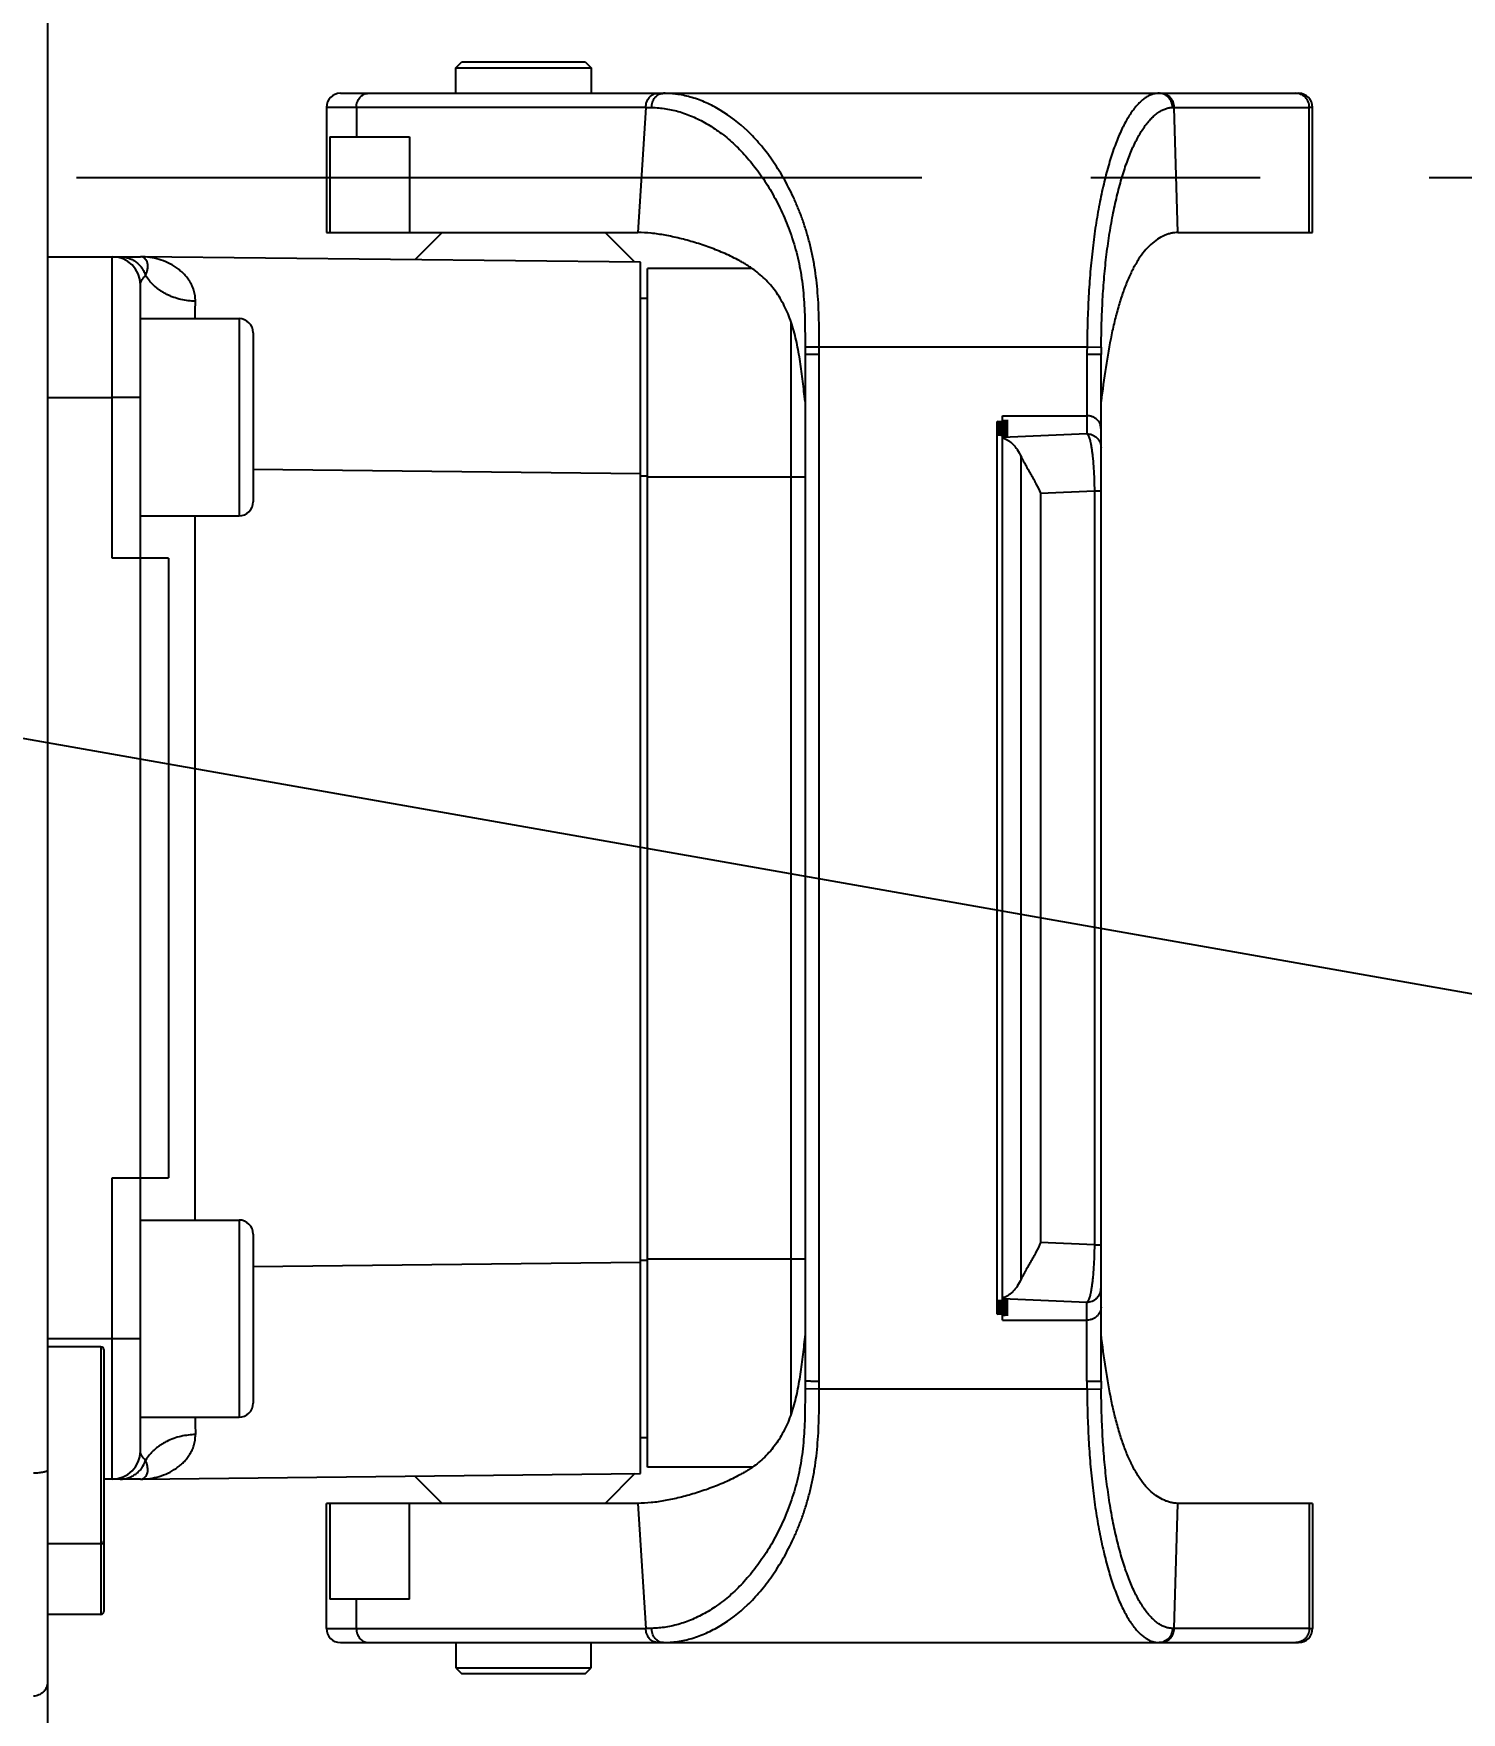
# Model space of a CAD drawing. Header units: millimetres. Extents: x 4086 to 8300, y 123 to 1549.
# Drawn here: x 7756.03 to 7768.7, y 627.6 to 642.5 of the extents above; entities that cross this region are included whole.
import ezdxf

# ---------------------------------------------------------------- set-up
doc = ezdxf.new("R2010")
doc.units = ezdxf.units.MM
doc.linetypes.add('CENTER', pattern=[0.6, 0.375, -0.075, 0.075, -0.075])
for name, color, linetype in [('中心线', 7, 'Continuous'), ('外形图', 7, 'Continuous'), ('尺寸标注', 7, 'Continuous'), ('运动范围', 7, 'Continuous')]:
    doc.layers.add(name, color=color, linetype=linetype)
doc.styles.add('思源黑', font='SourceHanSansCN-Normal.ttf')
doc.dimstyles.new('尺寸标注_1_4比例', dxfattribs={"dimtxt": 7, "dimasz": 6, "dimexe": 2, "dimexo": 1.5, "dimgap": 1, "dimtad": 1, "dimdec": 1, "dimlfac": 4, "dimdsep": 46, "dimtxsty": '思源黑', "dimcen": 0.09, "dimadec": 0, "dimazin": 0, "dimtp": 0.01, "dimtm": 0.01, "dimtfac": 1, "dimtdec": 1, "dimtofl": 0, "dimtmove": 0, "dimatfit": 3, "dimfxl": 1, "dimtolj": 1, "dimarcsym": 0})

# ---------------------------------------------------------------- blocks, each defined once
blk = doc.blocks.new('*D992')
at = {"layer": 'Defpoints', "color": 0}
for p in [(7645.229, 641.211), (7660.171, 641.211), (7727.758, 641.211), (7952.406, 601.599), (7690.663, 584.809)]:
    blk.add_point(p, dxfattribs=at)
at = {"layer": '尺寸标注', "color": 0, "lineweight": -2}
blk.add_line((7661.671, 641.211), (7662.252, 641.211), dxfattribs=at)
blk.add_arc((7727.758, 641.211), 67.507, 185.09413, 344.90587, dxfattribs=at)
at = {"layer": '尺寸标注', "color": 0}
for points in [[(7661.517, 635.261), (7659.519, 635.172), (7660.252, 641.211)], [(7793.912, 623.414), (7791.96, 623.849), (7794.24, 629.488)]]:
    blk.add_solid(points, dxfattribs=at)
at = {"layer": '尺寸标注', "color": 0, "insert": (7727.758, 578.414), "char_height": 7, "attachment_point": 5, "style": '思源黑'}
blk.add_mtext('\\A1;+\\A1;170%%d', dxfattribs=at)
blk = doc.blocks.new('*D993')
at = {"layer": 'Defpoints', "color": 0}
for p in [(7690.62, 697.68), (7952.412, 680.804), (7645.229, 641.211), (7664.809, 641.211), (7727.758, 641.211)]:
    blk.add_point(p, dxfattribs=at)
at = {"layer": '尺寸标注', "color": 0, "lineweight": -2}
blk.add_arc((7727.758, 641.211), 67.588, 15.08339, 174.91199, dxfattribs=at)
at = {"layer": '尺寸标注', "color": 0}
for points in [[(7792.042, 658.581), (7793.994, 659.016), (7794.32, 652.942)], [(7659.438, 647.249), (7661.436, 647.16), (7660.171, 641.211)]]:
    blk.add_solid(points, dxfattribs=at)
at = {"layer": '尺寸标注', "color": 0, "insert": (7727.758, 713.509), "char_height": 7, "attachment_point": 5, "style": '思源黑'}
blk.add_mtext('\\A1;-\\A1;170%%d', dxfattribs=at)

msp = doc.modelspace()

# ---------------------------------------------------------------- linework, layer by layer
at = {"layer": '中心线', "linetype": 'CENTER', "ltscale": 20}
msp.add_line((7979.909, 641.2169), (7475.7605, 641.2169), dxfattribs=at)
at = {"layer": '外形图'}
for p, q in [((7756.1503, 655.5672), (7756.1503, 626.8668)), ((7759.7753, 642.1919), (7759.8253, 642.2419)), ((7759.7753, 642.1919), (7760.9753, 642.1919)), ((7759.7753, 641.9669), (7759.7753, 642.1919)), ((7760.9253, 642.2419), (7759.8253, 642.2419)), ((7760.9253, 642.2419), (7760.9753, 642.1919)), ((7760.9753, 642.1919), (7760.9753, 641.9669)), ((7758.7504, 641.9669), (7767.2503, 641.9669)), ((7758.8912, 641.8419), (7758.6253, 641.8419)), ((7758.6253, 641.8419), (7758.6253, 640.7311)), ((7761.4594, 641.8418), (7758.8912, 641.8419)), ((7758.8912, 641.8419), (7758.8912, 641.5811)), ((7761.4594, 641.8418), (7761.3892, 640.7311)), ((7761.4594, 641.8417), (7761.5116, 641.8408)), ((7766.1325, 641.8414), (7766.1471, 641.8418)), ((7766.1471, 641.8418), (7767.3463, 641.8418)), ((7766.1793, 640.7311), (7766.1471, 641.8418)), ((7767.3753, 641.8419), (7767.3463, 641.8419)), ((7767.3463, 640.7311), (7767.3463, 641.8418)), ((7767.3753, 640.7311), (7767.3753, 641.8419)), ((7758.6554, 641.5811), (7759.3615, 641.5811)), ((7758.6554, 641.5811), (7758.6554, 640.7311)), ((7759.3615, 641.5811), (7759.3615, 640.7311)), ((7758.6253, 640.7311), (7761.3892, 640.7311)), ((7759.6528, 640.7311), (7759.4112, 640.4894)), ((7761.3614, 640.4674), (7761.0978, 640.7311)), ((7766.1793, 640.7311), (7767.3753, 640.7311)), ((7756.1503, 640.5169), (7756.9752, 640.5169)), ((7756.7253, 639.2667), (7756.7253, 640.5169)), ((7761.4128, 640.4669), (7756.9752, 640.5169)), ((7761.4128, 629.7169), (7761.4128, 640.4669)), ((7762.4045, 640.4106), (7761.4753, 640.4106)), ((7761.4753, 629.7731), (7761.4753, 640.4106)), ((7756.9753, 629.9169), (7756.9753, 640.2669)), ((7761.4128, 640.1481), (7761.4753, 640.1481)), ((7756.9753, 639.9669), (7757.8503, 639.9669)), ((7757.8503, 639.9669), (7757.8503, 638.2169)), ((7757.9753, 639.8419), (7757.9753, 638.3419)), ((7762.7484, 630.2465), (7762.7484, 639.9372)), ((7762.8727, 639.716), (7762.9978, 639.7169)), ((7762.998, 639.7169), (7765.3741, 639.7169)), ((7765.3741, 639.7169), (7765.4992, 639.715)), ((7762.8733, 639.6478), (7762.8733, 630.536)), ((7762.998, 630.5346), (7762.9982, 639.6491)), ((7765.3733, 639.5717), (7765.371, 639.1054)), ((7765.4983, 630.5361), (7765.4983, 639.6476)), ((7756.9753, 639.2669), (7756.7253, 639.2667)), ((7756.7253, 637.8419), (7756.7253, 639.2663)), ((7764.6233, 639.1054), (7765.3733, 639.1054)), ((7764.6233, 639.0557), (7764.6233, 639.1054)), ((7764.6733, 639.0589), (7764.6233, 639.0627)), ((7765.3733, 639.1054), (7765.3733, 638.945)), ((7764.5774, 639.0528), (7764.6733, 639.0589)), ((7764.6733, 639.0455), (7764.5774, 639.0528)), ((7764.5774, 631.1309), (7764.5774, 639.0528)), ((7764.5774, 639.0393), (7764.6733, 639.0455)), ((7764.6733, 639.032), (7764.5774, 639.0393)), ((7764.5774, 639.0259), (7764.6733, 639.032)), ((7764.6733, 639.0186), (7764.5774, 639.0259)), ((7764.5774, 639.0124), (7764.6733, 639.0186)), ((7764.6733, 639.0051), (7764.5774, 639.0124)), ((7764.5774, 638.9989), (7764.6733, 639.0051)), ((7764.6733, 638.9916), (7764.5774, 638.9989)), ((7764.5774, 638.9855), (7764.6733, 638.9916)), ((7764.6733, 638.9782), (7764.5774, 638.9855)), ((7764.5774, 638.972), (7764.6733, 638.9782)), ((7764.6733, 638.9647), (7764.5774, 638.972)), ((7764.5774, 638.9586), (7764.6733, 638.9647)), ((7764.6733, 638.9513), (7764.5774, 638.9586)), ((7764.5774, 638.9451), (7764.6733, 638.9513)), ((7764.6733, 638.9378), (7764.5774, 638.9451)), ((7764.5774, 638.9316), (7764.6733, 638.9378)), ((7764.6733, 638.9243), (7764.5774, 638.9316)), ((7765.3733, 638.945), (7764.6233, 638.9122)), ((7764.6233, 638.9211), (7764.6733, 638.9243)), ((7764.6233, 631.2626), (7764.6233, 638.9211)), ((7757.9753, 638.631), (7761.4128, 638.5923)), ((7764.7893, 631.4407), (7764.7893, 638.743)), ((7761.4128, 638.5731), (7761.4753, 638.5731)), ((7762.8733, 638.5606), (7761.4753, 638.5606)), ((7764.9615, 638.4167), (7765.4395, 638.4375)), ((7764.9615, 638.4167), (7764.9615, 631.7671)), ((7765.4395, 638.4375), (7765.4983, 638.4375)), ((7765.4395, 638.4375), (7765.4395, 631.7462)), ((7756.9753, 638.2169), (7757.8503, 638.2169)), ((7757.4622, 631.9669), (7757.4622, 638.2169)), ((7757.2253, 637.8419), (7756.7253, 637.8419)), ((7757.2253, 637.8419), (7757.2253, 632.3419)), ((7756.7253, 632.3419), (7757.2253, 632.3419)), ((7756.7253, 629.6669), (7756.7253, 632.3419)), ((7756.9753, 631.9669), (7757.8503, 631.9669)), ((7757.8503, 631.9669), (7757.8503, 630.2169)), ((7757.9753, 631.8419), (7757.9753, 630.3419)), ((7765.4395, 631.7462), (7764.9615, 631.7671)), ((7761.4128, 631.6106), (7761.4753, 631.6106)), ((7761.4753, 631.6231), (7762.8733, 631.6231)), ((7765.4395, 631.7462), (7765.4983, 631.7462)), ((7761.4128, 631.5914), (7757.9753, 631.5527)), ((7764.5774, 631.2521), (7764.6733, 631.2594)), ((7764.6733, 631.2459), (7764.5774, 631.2521)), ((7764.5774, 631.2386), (7764.6733, 631.2459)), ((7764.6733, 631.2324), (7764.5774, 631.2386)), ((7764.5774, 631.2251), (7764.6733, 631.2324)), ((7764.6733, 631.219), (7764.5774, 631.2251)), ((7764.5774, 631.2117), (7764.6733, 631.219)), ((7764.6733, 631.2055), (7764.5774, 631.2117)), ((7764.5774, 631.1982), (7764.6733, 631.2055)), ((7764.6733, 631.1921), (7764.5774, 631.1982)), ((7764.5774, 631.1848), (7764.6733, 631.1921)), ((7764.6733, 631.1786), (7764.5774, 631.1848)), ((7764.5774, 631.1713), (7764.6733, 631.1786)), ((7764.6733, 631.1651), (7764.5774, 631.1713)), ((7764.5774, 631.1578), (7764.6733, 631.1651)), ((7764.6233, 631.2715), (7765.3733, 631.2387)), ((7764.6733, 631.2594), (7764.6233, 631.2626)), ((7765.3733, 631.0783), (7765.3733, 631.2387)), ((7765.4983, 631.1949), (7765.4983, 631.1946)), ((7764.6733, 631.1517), (7764.5774, 631.1578)), ((7764.5774, 631.1444), (7764.6733, 631.1517)), ((7764.6733, 631.1382), (7764.5774, 631.1444)), ((7764.5774, 631.1309), (7764.6733, 631.1382)), ((7764.6733, 631.1248), (7764.5774, 631.1309)), ((7764.6233, 631.0783), (7764.6233, 631.128)), ((7764.6233, 631.121), (7764.6733, 631.1248)), ((7764.6233, 631.0783), (7765.3733, 631.0783)), ((7765.3733, 630.5362), (7765.3733, 631.0783)), ((7756.1503, 630.917), (7756.9753, 630.9169)), ((7756.6253, 630.8419), (7756.1503, 630.8419)), ((7756.6253, 630.8419), (7756.6253, 628.4669)), ((7756.6503, 630.8169), (7756.6503, 628.4919)), ((7762.9978, 630.4669), (7762.8727, 630.4677)), ((7762.998, 630.4669), (7762.998, 630.5346)), ((7765.3737, 630.4669), (7762.998, 630.4669)), ((7765.3741, 630.4669), (7765.4992, 630.4687)), ((7756.9753, 630.2169), (7757.8503, 630.2169)), ((7761.4128, 630.0356), (7761.4753, 630.0356)), ((7756.9752, 629.6669), (7761.4128, 629.7169)), ((7759.6528, 629.4526), (7759.4112, 629.6943)), ((7761.3614, 629.7163), (7761.0978, 629.4526)), ((7762.4045, 629.7731), (7761.4753, 629.7731)), ((7756.9752, 629.6669), (7756.6503, 629.6669)), ((7761.3892, 629.4526), (7758.6253, 629.4526)), ((7758.6253, 628.3419), (7758.6253, 629.4526)), ((7758.6554, 629.4526), (7758.6554, 628.6026)), ((7759.3615, 628.6026), (7759.3615, 629.4526)), ((7761.3892, 629.4526), (7761.4594, 628.342)), ((7766.1471, 628.3419), (7766.1793, 629.4526)), ((7767.3753, 629.4526), (7766.1793, 629.4526)), ((7767.3463, 629.4526), (7767.3463, 628.3419)), ((7767.3753, 629.4526), (7767.3753, 628.3419)), ((7756.6253, 629.0919), (7756.1503, 629.0919)), ((7759.3615, 628.6026), (7758.6554, 628.6026)), ((7758.8912, 628.3419), (7758.8912, 628.6026)), ((7756.6253, 628.4669), (7756.1503, 628.4669)), ((7758.6253, 628.3419), (7758.8912, 628.3419)), ((7761.5116, 628.3429), (7761.4594, 628.342)), ((7766.1471, 628.3419), (7766.1325, 628.3423)), ((7767.3463, 628.3419), (7766.1471, 628.3419)), ((7767.3463, 628.3419), (7767.3753, 628.3419)), ((7758.7503, 628.2169), (7767.2503, 628.2169)), ((7759.7753, 628.2169), (7759.7753, 627.9919)), ((7760.9753, 627.9919), (7760.9753, 628.2169)), ((7759.7753, 627.9919), (7760.9753, 627.9919)), ((7759.7753, 627.9919), (7759.8253, 627.9419)), ((7759.8253, 627.9419), (7760.9253, 627.9419)), ((7760.9253, 627.9419), (7760.9753, 627.9919))]:
    msp.add_line(p, q, dxfattribs=at)
for centre, radius, start, end in [((7758.7503, 641.8419), 0.125, 90, 180), ((7767.2503, 641.8419), 0.125, 0, 90), ((7756.7253, 640.2669), 0.25, 0, 90), ((7757.8503, 639.8419), 0.125, 0, 90), ((7780.1478, 639.8218), 17.2754, 180.35091, 180.57733), ((7793.5445, 639.3167), 28.0482, 179.18623, 179.32401), ((7757.8503, 638.3419), 0.125, 270, 0), ((7757.8503, 631.8419), 0.125, 0, 90), ((7756.6253, 630.8169), 0.025, 0, 90), ((7780.0935, 630.3623), 17.2211, 179.4221, 179.64923), ((7793.5572, 630.8672), 28.0609, 180.67602, 180.81374), ((7757.8503, 630.3419), 0.125, 270, 0), ((7830.9688, 630.5039), 73.5073, 180.223993, 180.343925), ((7756.7253, 629.9169), 0.25, 270, 0), ((7756.6253, 629.1169), 0.025, 270, 0), ((7756.6253, 628.4919), 0.025, 270, 0), ((7758.7503, 628.3419), 0.125, 180, 270), ((7767.2503, 628.3419), 0.125, 270, 0)]:
    msp.add_arc(centre, radius, start, end, dxfattribs=at)
for points, knots in [([(7758.8912, 641.8419), (7758.8912, 641.85), (7758.8926, 641.8663), (7758.8986, 641.8898), (7758.9084, 641.9115), (7758.9216, 641.9305), (7758.9377, 641.9462), (7758.9562, 641.958), (7758.9763, 641.9652), (7758.9903, 641.9669), (7758.9972, 641.9669)], [0, 0, 0, 0, 0.1348672, 0.2683094, 0.3990774, 0.5262669, 0.6494659, 0.7688596, 0.885257, 1, 1, 1, 1]), ([(7761.4594, 641.8419), (7761.4594, 641.85), (7761.4608, 641.8663), (7761.4668, 641.8898), (7761.4766, 641.9115), (7761.4898, 641.9305), (7761.5059, 641.9462), (7761.5244, 641.958), (7761.5445, 641.9652), (7761.5585, 641.9669), (7761.5655, 641.9669)], [0, 0, 0, 0, 0.1348674, 0.2683097, 0.3990782, 0.5262679, 0.649466, 0.7688584, 0.8852551, 1, 1, 1, 1]), ([(7761.5116, 641.8408), (7761.5116, 641.8485), (7761.5127, 641.8642), (7761.5181, 641.8875), (7761.5278, 641.91), (7761.5412, 641.9302), (7761.558, 641.9466), (7761.5769, 641.9585), (7761.5967, 641.9654), (7761.6101, 641.9669), (7761.6165, 641.9669)], [0, 0, 0, 0, 0.1263199, 0.2587102, 0.3940138, 0.5279955, 0.6572127, 0.7795914, 0.8937001, 1, 1, 1, 1]), ([(7762.9978, 639.7169), (7762.998, 639.757), (7762.9979, 639.8373), (7762.9964, 639.9574), (7762.9922, 640.0768), (7762.9849, 640.1949), (7762.9735, 640.3115), (7762.9577, 640.4259), (7762.9371, 640.5376), (7762.9116, 640.6461), (7762.8817, 640.7512), (7762.8479, 640.8526), (7762.8105, 640.9501), (7762.7572, 641.073), (7762.6837, 641.2164), (7762.6, 641.3489), (7762.5291, 641.4457), (7762.4578, 641.5338), (7762.3312, 641.6689), (7762.1694, 641.7949), (7761.9982, 641.8846), (7761.8715, 641.9318), (7761.7441, 641.9604), (7761.6587, 641.9669), (7761.6165, 641.9669)], [0, 0, 0, 0, 0.0413724, 0.0826255, 0.1236417, 0.1643049, 0.2045057, 0.2441442, 0.2831349, 0.3214082, 0.3589071, 0.3955848, 0.4314051, 0.4663407, 0.5334871, 0.5970152, 0.6274423, 0.6569969, 0.7136161, 0.8178192, 0.8660658, 0.9121609, 0.9566149, 1, 1, 1, 1]), ([(7766.0128, 641.9669), (7766.0025, 641.9669), (7765.9816, 641.965), (7765.9505, 641.957), (7765.9195, 641.9438), (7765.8888, 641.9253), (7765.8584, 641.9017), (7765.8283, 641.8731), (7765.7987, 641.8394), (7765.7695, 641.8008), (7765.741, 641.7573), (7765.7131, 641.7089), (7765.6859, 641.6558), (7765.6595, 641.598), (7765.634, 641.5356), (7765.6004, 641.4442), (7765.5613, 641.3192), (7765.5196, 641.157), (7765.4823, 640.9803), (7765.4498, 640.7906), (7765.4227, 640.5898), (7765.4019, 640.3798), (7765.3895, 640.1999), (7765.3825, 640.0531), (7765.3785, 639.9415), (7765.3757, 639.8293), (7765.3745, 639.7544), (7765.3741, 639.7169)], [0, 0, 0, 0, 0.0126006, 0.0255663, 0.039189, 0.0537158, 0.0693462, 0.0862342, 0.1044946, 0.1242102, 0.1454383, 0.1682162, 0.1925647, 0.2184904, 0.2459883, 0.2750451, 0.337725, 0.4062346, 0.4801354, 0.5588773, 0.641814, 0.7282189, 0.8172958, 0.8625712, 0.9081894, 0.9540371, 1, 1, 1, 1]), ([(7766.1325, 641.8414), (7766.1326, 641.857), (7766.1283, 641.8813), (7766.1138, 641.9105), (7766.0983, 641.9307), (7766.0791, 641.9469), (7766.0576, 641.9587), (7766.0352, 641.9654), (7766.0201, 641.9669), (7766.0128, 641.9669)], [0, 0, 0, 0, 0.2439295, 0.3743818, 0.506421, 0.6372811, 0.7645379, 0.8857697, 1, 1, 1, 1]), ([(7766.1471, 641.8418), (7766.1471, 641.85), (7766.1456, 641.8663), (7766.1387, 641.8899), (7766.1276, 641.9116), (7766.1127, 641.9307), (7766.0944, 641.9464), (7766.0736, 641.9581), (7766.0509, 641.9652), (7766.0352, 641.9669), (7766.0274, 641.9669)], [0, 0, 0, 0, 0.1276282, 0.2548618, 0.3813638, 0.506903, 0.6313903, 0.7548993, 0.8776549, 1, 1, 1, 1]), ([(7767.3463, 641.8418), (7767.3463, 641.85), (7767.3447, 641.8663), (7767.3379, 641.8899), (7767.3267, 641.9117), (7767.3117, 641.9307), (7767.2934, 641.9464), (7767.2725, 641.9581), (7767.2497, 641.9652), (7767.234, 641.9669), (7767.2261, 641.9669)], [0, 0, 0, 0, 0.1274098, 0.2544578, 0.3808342, 0.5063274, 0.6308573, 0.7544906, 0.877433, 1, 1, 1, 1]), ([(7761.5116, 641.8408), (7761.5536, 641.8401), (7761.6386, 641.8326), (7761.765, 641.8033), (7761.8907, 641.7562), (7762.0146, 641.6915), (7762.1358, 641.6095), (7762.2528, 641.51), (7762.3442, 641.4137), (7762.4141, 641.3288), (7762.4656, 641.2603), (7762.5154, 641.1881), (7762.5796, 641.0858), (7762.6535, 640.9481), (7762.7296, 640.7702), (7762.7811, 640.6124), (7762.8142, 640.4803), (7762.8345, 640.3777), (7762.8499, 640.2725), (7762.8607, 640.165), (7762.8673, 640.0553), (7762.8707, 639.9437), (7762.8721, 639.8304), (7762.8725, 639.7543), (7762.8727, 639.716)], [0, 0, 0, 0, 0.0452546, 0.0915305, 0.139417, 0.189394, 0.2418071, 0.2967782, 0.3544982, 0.3845071, 0.4152785, 0.4467798, 0.4789606, 0.5454003, 0.6149182, 0.6870762, 0.7240137, 0.7615337, 0.799683, 0.8384831, 0.8779369, 0.9180405, 0.9587554, 1, 1, 1, 1]), ([(7765.4992, 639.715), (7765.5002, 639.7855), (7765.503, 639.9257), (7765.5115, 640.134), (7765.526, 640.3378), (7765.5465, 640.5351), (7765.5731, 640.7241), (7765.6052, 640.9028), (7765.6422, 641.0697), (7765.6836, 641.223), (7765.7224, 641.3411), (7765.7557, 641.4276), (7765.7809, 641.4867), (7765.8071, 641.5415), (7765.8341, 641.592), (7765.8618, 641.6381), (7765.8902, 641.6797), (7765.9192, 641.7167), (7765.9487, 641.749), (7765.9786, 641.7767), (7766.0089, 641.7996), (7766.0395, 641.8176), (7766.0704, 641.8308), (7766.1014, 641.8391), (7766.1222, 641.8412), (7766.1325, 641.8414)], [0, 0, 0, 0, 0.0908331, 0.1806201, 0.2686233, 0.354077, 0.4362329, 0.5144234, 0.5880065, 0.6563776, 0.7190144, 0.7481088, 0.7757044, 0.8017972, 0.8263846, 0.8494707, 0.87107, 0.891216, 0.9099685, 0.9274094, 0.9436465, 0.9588212, 0.9731144, 0.9867513, 1, 1, 1, 1]), ([(7762.8733, 639.2311), (7762.8697, 639.2609), (7762.8627, 639.3206), (7762.8522, 639.4098), (7762.8411, 639.4982), (7762.8289, 639.5856), (7762.815, 639.6716), (7762.7987, 639.7556), (7762.7794, 639.8372), (7762.7565, 639.916), (7762.7295, 639.9916), (7762.698, 640.0634), (7762.6621, 640.1311), (7762.6218, 640.1946), (7762.5772, 640.2537), (7762.5282, 640.3081), (7762.4749, 640.3578), (7762.4271, 640.3952), (7762.3872, 640.4229), (7762.3565, 640.4427), (7762.3251, 640.4615), (7762.2827, 640.4855), (7762.2286, 640.5135), (7762.1624, 640.5443), (7762.0955, 640.5724), (7762.0061, 640.6066), (7761.8946, 640.6437), (7761.7621, 640.6802), (7761.6335, 640.7082), (7761.5097, 640.7264), (7761.4286, 640.7311), (7761.3892, 640.7311)], [0, 0, 0, 0, 0.03774, 0.0753465, 0.1126883, 0.1496369, 0.1860712, 0.2218821, 0.2569797, 0.2913016, 0.3248225, 0.3575633, 0.389579, 0.4209565, 0.4518246, 0.4823526, 0.5127345, 0.5431484, 0.558405, 0.5736926, 0.5889945, 0.6042973, 0.6348826, 0.6654015, 0.6957922, 0.7259833, 0.785457, 0.8431457, 0.8983315, 0.9505832, 1, 1, 1, 1]), ([(7766.1793, 640.7311), (7766.1697, 640.7311), (7766.1501, 640.7299), (7766.1204, 640.7247), (7766.0902, 640.7162), (7766.0487, 640.7003), (7765.9966, 640.6717), (7765.9371, 640.6249), (7765.8808, 640.5649), (7765.8282, 640.492), (7765.7795, 640.4068), (7765.7344, 640.3099), (7765.6928, 640.202), (7765.6549, 640.084), (7765.6206, 639.9568), (7765.5791, 639.7732), (7765.5375, 639.5304), (7765.5113, 639.3322), (7765.4983, 639.2311)], [0, 0, 0, 0, 0.0164525, 0.0335428, 0.0513861, 0.0700193, 0.1096071, 0.1524606, 0.1990478, 0.2500022, 0.3058173, 0.3667237, 0.4327013, 0.5035228, 0.5787943, 0.6579923, 0.8255154, 1, 1, 1, 1]), ([(7756.795, 640.5169), (7756.8073, 640.5169), (7756.8321, 640.5149), (7756.8682, 640.506), (7756.9026, 640.4915), (7756.9345, 640.4717), (7756.9631, 640.4471), (7756.9877, 640.4182), (7757.0077, 640.3857), (7757.0177, 640.3622), (7757.0218, 640.3502)], [0, 0, 0, 0, 0.123211, 0.2466511, 0.3705274, 0.4950037, 0.6201853, 0.7461107, 0.872748, 1, 1, 1, 1]), ([(7757.4629, 640.121), (7757.4631, 640.1375), (7757.461, 640.1698), (7757.4509, 640.2163), (7757.4346, 640.2592), (7757.4132, 640.2986), (7757.3877, 640.3344), (7757.3586, 640.3667), (7757.3267, 640.3955), (7757.2813, 640.4295), (7757.2199, 640.4644), (7757.1412, 640.4941), (7757.0591, 640.5122), (7757.0032, 640.5165), (7756.9752, 640.5169)], [0, 0, 0, 0, 0.071057, 0.13898, 0.204642, 0.2687197, 0.3316971, 0.3939627, 0.455738, 0.5170862, 0.6384648, 0.7589195, 0.8791733, 1, 1, 1, 1]), ([(7757.0218, 640.3502), (7757.0237, 640.3545), (7757.0271, 640.3628), (7757.0312, 640.375), (7757.0344, 640.3863), (7757.0375, 640.3996), (7757.0399, 640.4147), (7757.0411, 640.4355), (7757.0387, 640.4578), (7757.0309, 640.4798), (7757.0196, 640.4962), (7757.0082, 640.5061), (7756.9984, 640.5115), (7756.991, 640.5145), (7756.9832, 640.5164), (7756.978, 640.5168), (7756.9753, 640.5169)], [0, 0, 0, 0, 0.0698357, 0.1328158, 0.1901374, 0.2425217, 0.335231, 0.4155288, 0.5508279, 0.6625354, 0.7575027, 0.8424054, 0.88273, 0.9220395, 0.9608266, 1, 1, 1, 1]), ([(7756.9753, 640.2669), (7756.9753, 640.2703), (7756.9759, 640.2771), (7756.9784, 640.2874), (7756.9823, 640.2977), (7756.9897, 640.3121), (7757.0025, 640.3301), (7757.0149, 640.3434), (7757.0218, 640.3502)], [0, 0, 0, 0, 0.1030705, 0.2100558, 0.3227175, 0.4422852, 0.7046898, 1, 1, 1, 1]), ([(7757.4629, 640.121), (7757.4417, 640.1215), (7757.3988, 640.1245), (7757.3342, 640.1357), (7757.2808, 640.1513), (7757.239, 640.1676), (7757.2084, 640.1817), (7757.1789, 640.1976), (7757.1507, 640.2153), (7757.1242, 640.2346), (7757.0994, 640.2554), (7757.0766, 640.2774), (7757.0494, 640.308), (7757.0319, 640.333), (7757.0218, 640.3502)], [0, 0, 0, 0, 0.1222902, 0.2489486, 0.3783876, 0.4435552, 0.5086262, 0.57335, 0.6375106, 0.7009022, 0.7633197, 0.8245705, 0.8844888, 1, 1, 1, 1]), ([(7757.4621, 639.9672), (7757.4621, 639.9807), (7757.4624, 640.032), (7757.4626, 640.0833), (7757.4629, 640.121)], [0, 0, 0, 0, 0.2632388, 1, 1, 1, 1]), ([(7762.9982, 639.6491), (7762.9982, 639.6548), (7762.9981, 639.6689), (7762.998, 639.6915), (7762.998, 639.7084), (7762.998, 639.7169)], [0, 0, 0, 0, 0.25, 0.6250002, 1, 1, 1, 1]), ([(7765.3741, 639.7169), (7765.374, 639.7111), (7765.3739, 639.6966), (7765.3737, 639.6735), (7765.3737, 639.6562), (7765.3737, 639.6475)], [0, 0, 0, 0, 0.25, 0.6250006, 1, 1, 1, 1]), ([(7762.9982, 639.6491), (7762.9901, 639.6491), (7762.9742, 639.6489), (7762.9546, 639.6487), (7762.9396, 639.6486), (7762.9292, 639.6485), (7762.9194, 639.6484), (7762.9103, 639.6483), (7762.9021, 639.6482), (7762.8948, 639.6481), (7762.8894, 639.6481), (7762.8855, 639.648), (7762.883, 639.648), (7762.8808, 639.648), (7762.8789, 639.6479), (7762.8772, 639.6479), (7762.8759, 639.6479), (7762.8749, 639.6479), (7762.8743, 639.6478), (7762.874, 639.6478), (7762.8737, 639.6478), (7762.8735, 639.6478), (7762.8734, 639.6478), (7762.8733, 639.6478), (7762.8733, 639.6478)], [0, 0, 0, 0, 0.1947478, 0.3820273, 0.4706082, 0.5546722, 0.6334131, 0.7060756, 0.7719629, 0.8304432, 0.8809553, 0.9030686, 0.923015, 0.9407459, 0.9562196, 0.9693982, 0.9802512, 0.988752, 0.9921143, 0.9948818, 0.997053, 0.9986276, 0.9996065, 1, 1, 1, 1]), ([(7765.3737, 639.6475), (7765.3736, 639.6412), (7765.3734, 639.6254), (7765.3734, 639.6001), (7765.3733, 639.5812), (7765.3733, 639.5717)], [0, 0, 0, 0, 0.2500004, 0.6249999, 1, 1, 1, 1]), ([(7765.4983, 639.6475), (7765.4983, 639.6475), (7765.4983, 639.6474), (7765.4983, 639.6475), (7765.4982, 639.6475), (7765.4981, 639.6475), (7765.4979, 639.6475), (7765.4977, 639.6475), (7765.4973, 639.6475), (7765.4969, 639.6475), (7765.4964, 639.6475), (7765.4956, 639.6475), (7765.4945, 639.6475), (7765.4928, 639.6475), (7765.4909, 639.6475), (7765.4887, 639.6475), (7765.4862, 639.6475), (7765.4824, 639.6475), (7765.4769, 639.6475), (7765.4696, 639.6475), (7765.4614, 639.6475), (7765.4524, 639.6475), (7765.4426, 639.6475), (7765.4321, 639.6475), (7765.4171, 639.6475), (7765.3974, 639.6475), (7765.3815, 639.6475), (7765.3734, 639.6475)], [0, 0, 0, 0, 0.0000753, 0.0003013, 0.0006778, 0.0012046, 0.0027093, 0.0048146, 0.0075196, 0.0108222, 0.0147204, 0.019212, 0.0299647, 0.0430535, 0.0584479, 0.0761099, 0.0959978, 0.1180629, 0.1685089, 0.2269622, 0.2928604, 0.3655693, 0.4443891, 0.5285613, 0.6172757, 0.8048811, 1, 1, 1, 1]), ([(7756.1503, 639.2659), (7756.2462, 639.266), (7756.4378, 639.2663), (7756.6295, 639.2663), (7756.7253, 639.2663)], [0, 0, 0, 0, 0.5, 1, 1, 1, 1]), ([(7765.4983, 638.9889), (7765.4983, 638.9956), (7765.497, 639.0092), (7765.4913, 639.0291), (7765.4816, 639.0484), (7765.4677, 639.0664), (7765.4494, 639.0824), (7765.4307, 639.093), (7765.4138, 639.0994), (7765.4025, 639.1024), (7765.393, 639.104), (7765.3857, 639.1049), (7765.3784, 639.1054), (7765.3735, 639.1054), (7765.371, 639.1054)], [0, 0, 0, 0, 0.1050824, 0.2121053, 0.3230972, 0.4402149, 0.5656654, 0.701244, 0.7730845, 0.8472548, 0.8850531, 0.9231945, 0.9615476, 1, 1, 1, 1]), ([(7765.3733, 638.945), (7765.3809, 638.945), (7765.3966, 638.9436), (7765.4199, 638.9369), (7765.4423, 638.9253), (7765.4623, 638.9091), (7765.4786, 638.8892), (7765.4902, 638.8668), (7765.4969, 638.8436), (7765.4983, 638.8279), (7765.4983, 638.8203)], [0, 0, 0, 0, 0.1166557, 0.2402786, 0.3689986, 0.5003906, 0.631717, 0.760256, 0.8836237, 1, 1, 1, 1]), ([(7765.3733, 638.945), (7765.3743, 638.9444), (7765.3765, 638.9428), (7765.3794, 638.9396), (7765.3822, 638.9354), (7765.3863, 638.9282), (7765.3913, 638.9166), (7765.3956, 638.9033), (7765.3992, 638.8908), (7765.4029, 638.8759), (7765.4074, 638.855), (7765.4125, 638.8271), (7765.4172, 638.7956), (7765.4217, 638.7605), (7765.4274, 638.7071), (7765.4333, 638.6332), (7765.4379, 638.538), (7765.4393, 638.4716), (7765.4395, 638.4375)], [0, 0, 0, 0, 0.0070103, 0.0152755, 0.0249838, 0.0362468, 0.0636706, 0.0978495, 0.1175104, 0.1388917, 0.1868186, 0.2416257, 0.3032844, 0.3717547, 0.4469075, 0.6149982, 0.8021384, 1, 1, 1, 1]), ([(7764.6233, 638.9087), (7764.6273, 638.9078), (7764.6353, 638.9054), (7764.647, 638.901), (7764.6587, 638.8957), (7764.6703, 638.8894), (7764.6816, 638.8821), (7764.6968, 638.8709), (7764.7151, 638.8544), (7764.7358, 638.8313), (7764.7625, 638.795), (7764.7793, 638.7645), (7764.7893, 638.743)], [0, 0, 0, 0, 0.0509361, 0.1028231, 0.1557116, 0.2099255, 0.2656524, 0.3229878, 0.4429141, 0.5704292, 0.7058442, 1, 1, 1, 1]), ([(7764.7893, 638.743), (7764.7922, 638.7368), (7764.7983, 638.7244), (7764.8117, 638.699), (7764.83, 638.6664), (7764.8529, 638.6264), (7764.8763, 638.5854), (7764.8993, 638.5438), (7764.9287, 638.488), (7764.9491, 638.4454), (7764.9615, 638.4167)], [0, 0, 0, 0, 0.0550174, 0.1126137, 0.2334373, 0.3590972, 0.4872999, 0.6164733, 0.745506, 1, 1, 1, 1]), ([(7764.9615, 631.7671), (7764.9491, 631.7383), (7764.9287, 631.6957), (7764.8993, 631.6399), (7764.8763, 631.5983), (7764.8529, 631.5573), (7764.83, 631.5173), (7764.8117, 631.4847), (7764.7983, 631.4593), (7764.7922, 631.4469), (7764.7893, 631.4407)], [0, 0, 0, 0, 0.254494, 0.3835267, 0.5127001, 0.6409028, 0.7665627, 0.8873863, 0.9449826, 1, 1, 1, 1]), ([(7765.4395, 631.7462), (7765.4393, 631.7121), (7765.4379, 631.6457), (7765.4333, 631.5505), (7765.4274, 631.4766), (7765.4217, 631.4232), (7765.4172, 631.3881), (7765.4125, 631.3566), (7765.4074, 631.3287), (7765.4029, 631.3078), (7765.3992, 631.2929), (7765.3956, 631.2804), (7765.3913, 631.2671), (7765.3863, 631.2555), (7765.3822, 631.2483), (7765.3794, 631.2441), (7765.3765, 631.2409), (7765.3743, 631.2393), (7765.3733, 631.2387)], [0, 0, 0, 0, 0.1978616, 0.3850018, 0.5530925, 0.6282453, 0.6967156, 0.7583743, 0.8131814, 0.8611083, 0.8824896, 0.9021505, 0.9363294, 0.9637532, 0.9750162, 0.9847245, 0.9929897, 1, 1, 1, 1]), ([(7764.7893, 631.4407), (7764.7793, 631.4192), (7764.7625, 631.3887), (7764.7358, 631.3524), (7764.7151, 631.3293), (7764.6968, 631.3128), (7764.6816, 631.3016), (7764.6703, 631.2943), (7764.6587, 631.288), (7764.647, 631.2827), (7764.6353, 631.2783), (7764.6273, 631.2759), (7764.6233, 631.275)], [0, 0, 0, 0, 0.2941553, 0.4295699, 0.5570849, 0.6770111, 0.734346, 0.790073, 0.8442871, 0.8971739, 0.949062, 1, 1, 1, 1]), ([(7765.3733, 631.2387), (7765.3809, 631.2387), (7765.3966, 631.2401), (7765.4199, 631.2468), (7765.4423, 631.2584), (7765.4623, 631.2746), (7765.4786, 631.2945), (7765.4902, 631.3169), (7765.4969, 631.3401), (7765.4983, 631.3558), (7765.4983, 631.3634)], [0, 0, 0, 0, 0.1166557, 0.2402786, 0.3689986, 0.5003906, 0.631717, 0.760256, 0.8836237, 1, 1, 1, 1]), ([(7765.4983, 631.1946), (7765.4983, 631.1913), (7765.498, 631.1847), (7765.4966, 631.1747), (7765.4943, 631.1649), (7765.4899, 631.1518), (7765.4819, 631.1358), (7765.4682, 631.1179), (7765.4503, 631.102), (7765.432, 631.0914), (7765.4155, 631.0849), (7765.3973, 631.0798), (7765.3829, 631.0783), (7765.3733, 631.0783)], [0, 0, 0, 0, 0.05258, 0.1054164, 0.1587133, 0.2127493, 0.3238833, 0.4410415, 0.5663882, 0.7017198, 0.7734137, 0.8474697, 1, 1, 1, 1]), ([(7762.8733, 630.9526), (7762.8697, 630.9228), (7762.8627, 630.8631), (7762.8522, 630.774), (7762.8411, 630.6855), (7762.8289, 630.5981), (7762.815, 630.5121), (7762.7987, 630.4282), (7762.7794, 630.3465), (7762.7565, 630.2677), (7762.7295, 630.1921), (7762.698, 630.1203), (7762.6621, 630.0526), (7762.6218, 629.9891), (7762.5772, 629.93), (7762.5282, 629.8756), (7762.4749, 629.8259), (7762.4271, 629.7885), (7762.3872, 629.7608), (7762.3565, 629.741), (7762.3251, 629.7222), (7762.2827, 629.6982), (7762.2286, 629.6702), (7762.1624, 629.6394), (7762.0955, 629.6113), (7762.0061, 629.5771), (7761.8946, 629.54), (7761.7621, 629.5035), (7761.6335, 629.4756), (7761.5097, 629.4573), (7761.4286, 629.4526), (7761.3892, 629.4526)], [0, 0, 0, 0, 0.0377401, 0.0753466, 0.1126884, 0.149637, 0.1860713, 0.2218822, 0.2569798, 0.2913017, 0.3248226, 0.3575634, 0.3895791, 0.4209565, 0.4518246, 0.4823526, 0.5127345, 0.5431484, 0.558405, 0.5736926, 0.5889946, 0.6042975, 0.6348827, 0.6654016, 0.6957923, 0.7259833, 0.785457, 0.8431457, 0.8983315, 0.9505832, 1, 1, 1, 1]), ([(7766.1793, 629.4526), (7766.1697, 629.4526), (7766.1501, 629.4538), (7766.1204, 629.459), (7766.0902, 629.4675), (7766.0487, 629.4834), (7765.9966, 629.512), (7765.9371, 629.5588), (7765.8808, 629.6188), (7765.8282, 629.6917), (7765.7795, 629.7769), (7765.7344, 629.8738), (7765.6928, 629.9817), (7765.6549, 630.0997), (7765.6206, 630.2269), (7765.5791, 630.4105), (7765.5375, 630.6533), (7765.5113, 630.8515), (7765.4983, 630.9526)], [0, 0, 0, 0, 0.0164525, 0.0335428, 0.0513861, 0.0700193, 0.1096071, 0.1524606, 0.1990477, 0.2500022, 0.3058173, 0.3667237, 0.4327013, 0.5035228, 0.5787943, 0.6579923, 0.8255153, 1, 1, 1, 1]), ([(7762.8727, 630.4677), (7762.8725, 630.4294), (7762.8721, 630.3533), (7762.8707, 630.24), (7762.8673, 630.1284), (7762.8607, 630.0187), (7762.8499, 629.9112), (7762.8345, 629.806), (7762.8142, 629.7034), (7762.7811, 629.5714), (7762.7296, 629.4135), (7762.6535, 629.2357), (7762.5796, 629.0979), (7762.5154, 628.9956), (7762.4656, 628.9234), (7762.4141, 628.8549), (7762.3442, 628.77), (7762.2528, 628.6737), (7762.1358, 628.5742), (7762.0146, 628.4922), (7761.8907, 628.4275), (7761.765, 628.3804), (7761.6386, 628.3511), (7761.5536, 628.3436), (7761.5116, 628.3429)], [0, 0, 0, 0, 0.0412446, 0.0819595, 0.1220631, 0.1615169, 0.2003171, 0.2384663, 0.2759864, 0.3129239, 0.3850819, 0.4545998, 0.5210395, 0.5532202, 0.5847216, 0.6154929, 0.6455019, 0.7032218, 0.758193, 0.8106061, 0.860583, 0.9084695, 0.9547454, 1, 1, 1, 1]), ([(7761.6165, 628.2169), (7761.6587, 628.2169), (7761.7441, 628.2233), (7761.8715, 628.2519), (7761.9982, 628.2991), (7762.1694, 628.3888), (7762.3312, 628.5148), (7762.4578, 628.6499), (7762.5291, 628.738), (7762.6, 628.8348), (7762.6837, 628.9673), (7762.7572, 629.1107), (7762.8105, 629.2336), (7762.8479, 629.3311), (7762.8817, 629.4325), (7762.9116, 629.5376), (7762.9371, 629.6461), (7762.9577, 629.7578), (7762.9735, 629.8722), (7762.9849, 629.9888), (7762.9922, 630.1069), (7762.9964, 630.2263), (7762.9979, 630.3464), (7762.998, 630.4267), (7762.9978, 630.4669)], [0, 0, 0, 0, 0.043385, 0.087839, 0.1339342, 0.1821808, 0.2863839, 0.3430031, 0.3725576, 0.4029848, 0.4665129, 0.5336593, 0.5685949, 0.6044152, 0.6410929, 0.6785918, 0.7168651, 0.7558558, 0.7954943, 0.8356951, 0.8763583, 0.9173745, 0.9586276, 1, 1, 1, 1]), ([(7762.9982, 630.5346), (7762.9901, 630.5346), (7762.9742, 630.5348), (7762.9546, 630.535), (7762.9396, 630.5352), (7762.9292, 630.5353), (7762.9194, 630.5354), (7762.9103, 630.5355), (7762.9021, 630.5356), (7762.8948, 630.5356), (7762.8894, 630.5357), (7762.8855, 630.5357), (7762.883, 630.5357), (7762.8808, 630.5358), (7762.8789, 630.5358), (7762.8772, 630.5358), (7762.8759, 630.5359), (7762.8749, 630.5359), (7762.8743, 630.5359), (7762.874, 630.5359), (7762.8737, 630.5359), (7762.8735, 630.5359), (7762.8734, 630.5359), (7762.8733, 630.5359), (7762.8733, 630.536)], [0, 0, 0, 0, 0.1947518, 0.3820352, 0.470618, 0.5546837, 0.6334263, 0.7060905, 0.7719793, 0.8304609, 0.8809742, 0.9030881, 0.9230349, 0.9407661, 0.9562401, 0.9694187, 0.9802714, 0.9887714, 0.9921331, 0.9948997, 0.9970696, 0.9986419, 0.9996171, 1, 1, 1, 1]), ([(7765.3733, 630.5363), (7765.3814, 630.5363), (7765.3973, 630.5363), (7765.4169, 630.5363), (7765.4319, 630.5363), (7765.4424, 630.5363), (7765.4522, 630.5363), (7765.4613, 630.5363), (7765.4695, 630.5363), (7765.4768, 630.5363), (7765.4822, 630.5363), (7765.4861, 630.5363), (7765.4886, 630.5363), (7765.4908, 630.5362), (7765.4927, 630.5362), (7765.4944, 630.5362), (7765.4957, 630.5362), (7765.4967, 630.5362), (7765.4973, 630.5362), (7765.4976, 630.5362), (7765.4979, 630.5362), (7765.4981, 630.5362), (7765.4982, 630.5362), (7765.4983, 630.5362), (7765.4983, 630.5361)], [0, 0, 0, 0, 0.1946731, 0.3818962, 0.4704562, 0.5545043, 0.6332345, 0.7058917, 0.771779, 0.8302648, 0.8807879, 0.9029088, 0.922864, 0.9406048, 0.9560895, 0.9692801, 0.9801458, 0.9886596, 0.9920285, 0.9948029, 0.9969822, 0.9985677, 0.9995643, 1, 1, 1, 1]), ([(7765.3733, 630.5362), (7765.3734, 630.5304), (7765.3735, 630.516), (7765.3738, 630.4929), (7765.3738, 630.4755), (7765.3737, 630.4669)], [0, 0, 0, 0, 0.25, 0.6250006, 1, 1, 1, 1]), ([(7765.3741, 630.4669), (7765.3745, 630.4293), (7765.3757, 630.3544), (7765.3785, 630.2422), (7765.3825, 630.1306), (7765.3895, 629.9838), (7765.4019, 629.8039), (7765.4227, 629.5939), (7765.4498, 629.3931), (7765.4823, 629.2034), (7765.5196, 629.0267), (7765.5613, 628.8645), (7765.6004, 628.7395), (7765.634, 628.6481), (7765.6595, 628.5857), (7765.6859, 628.5279), (7765.7131, 628.4748), (7765.741, 628.4264), (7765.7695, 628.3829), (7765.7987, 628.3443), (7765.8283, 628.3106), (7765.8584, 628.282), (7765.8888, 628.2584), (7765.9195, 628.2399), (7765.9505, 628.2267), (7765.9816, 628.2187), (7766.0025, 628.2169), (7766.0128, 628.2169)], [0, 0, 0, 0, 0.0459629, 0.0918106, 0.1374288, 0.1827042, 0.2717811, 0.358186, 0.4411227, 0.5198646, 0.5937654, 0.662275, 0.7249549, 0.7540117, 0.7815096, 0.8074353, 0.8317838, 0.8545617, 0.8757898, 0.8955054, 0.9137658, 0.9306538, 0.9462842, 0.960811, 0.9744337, 0.9873994, 1, 1, 1, 1]), ([(7766.1325, 628.3423), (7766.1222, 628.3425), (7766.1014, 628.3446), (7766.0704, 628.3529), (7766.0395, 628.3661), (7766.0089, 628.3842), (7765.9786, 628.407), (7765.9487, 628.4347), (7765.9192, 628.467), (7765.8902, 628.504), (7765.8618, 628.5456), (7765.8341, 628.5917), (7765.8071, 628.6422), (7765.7809, 628.697), (7765.7557, 628.7561), (7765.7224, 628.8426), (7765.6836, 628.9607), (7765.6422, 629.114), (7765.6052, 629.2809), (7765.5731, 629.4596), (7765.5465, 629.6486), (7765.526, 629.8459), (7765.5115, 630.0497), (7765.503, 630.2581), (7765.5002, 630.3982), (7765.4992, 630.4687)], [0, 0, 0, 0, 0.0132487, 0.0268856, 0.0411788, 0.0563535, 0.0725906, 0.0900315, 0.108784, 0.12893, 0.1505293, 0.1736154, 0.1982028, 0.2242956, 0.2518912, 0.2809856, 0.3436223, 0.4119935, 0.4855766, 0.5637671, 0.645923, 0.7313767, 0.8193799, 0.9091669, 1, 1, 1, 1]), ([(7756.9752, 629.6669), (7757.0033, 629.6672), (7757.0593, 629.6715), (7757.1414, 629.6896), (7757.2201, 629.7194), (7757.2814, 629.7543), (7757.3268, 629.7883), (7757.3587, 629.8171), (7757.3877, 629.8494), (7757.4132, 629.8852), (7757.4346, 629.9245), (7757.4509, 629.9675), (7757.461, 630.0139), (7757.4631, 630.0462), (7757.4629, 630.0627)], [0, 0, 0, 0, 0.1212119, 0.2414136, 0.3617941, 0.4831265, 0.5444556, 0.6062073, 0.6684465, 0.7313959, 0.7954451, 0.8610788, 0.9289733, 1, 1, 1, 1]), ([(7757.4629, 630.0627), (7757.4417, 630.0622), (7757.3987, 630.0592), (7757.3342, 630.0479), (7757.27, 630.0293), (7757.2183, 630.0073), (7757.1789, 629.986), (7757.1507, 629.9684), (7757.1241, 629.9492), (7757.0994, 629.9284), (7757.0767, 629.9063), (7757.0495, 629.8756), (7757.032, 629.8507), (7757.0218, 629.8335)], [0, 0, 0, 0, 0.1223674, 0.2490844, 0.3783811, 0.5085996, 0.5733883, 0.637576, 0.7009218, 0.7632323, 0.824399, 0.8843314, 1, 1, 1, 1]), ([(7756.795, 629.6669), (7756.8073, 629.6669), (7756.8321, 629.6689), (7756.8682, 629.6777), (7756.9026, 629.6922), (7756.9345, 629.712), (7756.963, 629.7367), (7756.9959, 629.7751), (7757.0136, 629.8095), (7757.0218, 629.8335)], [0, 0, 0, 0, 0.1232997, 0.246827, 0.3707946, 0.4953571, 0.6206309, 0.7466444, 1, 1, 1, 1]), ([(7757.0218, 629.8335), (7757.0149, 629.8403), (7757.0025, 629.8536), (7756.9897, 629.8716), (7756.9823, 629.886), (7756.9784, 629.8963), (7756.9759, 629.9066), (7756.9753, 629.9134), (7756.9753, 629.9168)], [0, 0, 0, 0, 0.2953102, 0.5577149, 0.6772826, 0.7899443, 0.8969295, 1, 1, 1, 1]), ([(7756.9753, 629.6669), (7756.978, 629.6669), (7756.9832, 629.6673), (7756.991, 629.6692), (7756.9985, 629.6722), (7757.0082, 629.6776), (7757.0196, 629.6875), (7757.0309, 629.7039), (7757.0387, 629.7259), (7757.0417, 629.7544), (7757.0388, 629.7789), (7757.0345, 629.7975), (7757.0313, 629.8088), (7757.0271, 629.8209), (7757.0237, 629.8292), (7757.0218, 629.8335)], [0, 0, 0, 0, 0.0391886, 0.0779998, 0.1173234, 0.1576434, 0.2425179, 0.3375446, 0.4491758, 0.5843545, 0.7578202, 0.8103167, 0.8676378, 0.9304875, 1, 1, 1, 1]), ([(7756.1503, 629.7464), (7756.1503, 629.7456), (7756.1498, 629.7437), (7756.1479, 629.7411), (7756.1449, 629.7387), (7756.1408, 629.7363), (7756.1356, 629.7341), (7756.1294, 629.7319), (7756.1223, 629.7299), (7756.111, 629.7273), (7756.0951, 629.7246), (7756.0741, 629.7223), (7756.0513, 629.7208), (7756.0355, 629.7204), (7756.0275, 629.7204)], [0, 0, 0, 0, 0.0200292, 0.043654, 0.0730838, 0.1093273, 0.152729, 0.2032767, 0.2607433, 0.3247564, 0.4703899, 0.6354085, 0.8140644, 1, 1, 1, 1]), ([(7758.8912, 628.3419), (7758.8912, 628.3337), (7758.8926, 628.3174), (7758.8986, 628.2939), (7758.9084, 628.2722), (7758.9216, 628.2532), (7758.9377, 628.2375), (7758.9562, 628.2257), (7758.9763, 628.2185), (7758.9903, 628.2169), (7758.9972, 628.2169)], [0, 0, 0, 0, 0.1348672, 0.2683093, 0.3990774, 0.5262668, 0.6494658, 0.7688595, 0.8852569, 1, 1, 1, 1]), ([(7761.5655, 628.2169), (7761.5585, 628.2169), (7761.5445, 628.2185), (7761.5244, 628.2257), (7761.5059, 628.2375), (7761.4898, 628.2532), (7761.4766, 628.2723), (7761.4668, 628.294), (7761.4608, 628.3175), (7761.4594, 628.3337), (7761.4594, 628.3419)], [0, 0, 0, 0, 0.114742, 0.2311371, 0.3505292, 0.4737282, 0.6009196, 0.7316898, 0.8651331, 1, 1, 1, 1]), ([(7761.6165, 628.2169), (7761.6101, 628.2169), (7761.5967, 628.2183), (7761.5769, 628.2252), (7761.558, 628.2371), (7761.5412, 628.2535), (7761.5278, 628.2737), (7761.5181, 628.2962), (7761.5127, 628.3195), (7761.5116, 628.3352), (7761.5116, 628.3429)], [0, 0, 0, 0, 0.1062999, 0.2204085, 0.342787, 0.472004, 0.6059856, 0.7412892, 0.8736797, 1, 1, 1, 1]), ([(7766.1325, 628.3423), (7766.1326, 628.3267), (7766.1283, 628.3024), (7766.1138, 628.2732), (7766.0983, 628.253), (7766.0791, 628.2368), (7766.0576, 628.225), (7766.0352, 628.2183), (7766.0201, 628.2169), (7766.0128, 628.2169)], [0, 0, 0, 0, 0.2439339, 0.3743866, 0.5064252, 0.6372843, 0.7645398, 0.8857704, 1, 1, 1, 1]), ([(7766.0274, 628.2169), (7766.0352, 628.2169), (7766.0509, 628.2185), (7766.0736, 628.2257), (7766.0944, 628.2373), (7766.1127, 628.253), (7766.1276, 628.272), (7766.1387, 628.2938), (7766.1456, 628.3173), (7766.1471, 628.3337), (7766.1471, 628.3419)], [0, 0, 0, 0, 0.1223457, 0.2451016, 0.3686107, 0.4930978, 0.6186365, 0.7451382, 0.8723715, 1, 1, 1, 1]), ([(7767.3463, 628.3419), (7767.3463, 628.3337), (7767.3447, 628.3174), (7767.3379, 628.2938), (7767.3267, 628.2721), (7767.3117, 628.253), (7767.2934, 628.2373), (7767.2725, 628.2257), (7767.2497, 628.2185), (7767.234, 628.2169), (7767.2261, 628.2169)], [0, 0, 0, 0, 0.1274098, 0.2544578, 0.3808342, 0.5063274, 0.6308573, 0.7544906, 0.877433, 1, 1, 1, 1]), ([(7756.1503, 627.8666), (7756.1503, 627.8586), (7756.1487, 627.8424), (7756.1417, 627.8191), (7756.1304, 627.7975), (7756.115, 627.7785), (7756.0963, 627.7629), (7756.075, 627.7512), (7756.0517, 627.7438), (7756.0356, 627.7419), (7756.0275, 627.7418)], [0, 0, 0, 0, 0.1249567, 0.2499195, 0.3748946, 0.4998856, 0.624894, 0.7499185, 0.8749554, 1, 1, 1, 1])]:
    msp.add_open_spline(points, degree=3, knots=knots, dxfattribs=at)
msp.add_open_spline([(7758.8912, 628.3419), (7759.7473, 628.3419), (7760.6034, 628.3419), (7761.4594, 628.342)], degree=3, dxfattribs=at)
at = {"layer": '运动范围'}
msp.add_line((7727.7585, 641.2105), (7952.4065, 601.599), dxfattribs=at)
msp.add_arc((7727.9003, 641.2169), 227.975, 10, 349.993572, dxfattribs=at)

# ---------------------------------------------------------------- dimensions: what is measured, and where the dimension line sits
at = {"layer": '尺寸标注'}
for base, line1, line2, text, picture, middle in [((7690.6199, 697.6803), ((7645.2287, 641.2105), (7664.8089, 641.2105)), ((7727.7585, 641.2105), (7952.4119, 680.8043)), '\\A1;-<>', '*D993', (7727.7585, 708.7983)), ((7690.6629, 584.8095), ((7645.2287, 641.2105), (7660.1706, 641.2105)), ((7952.4065, 601.599), (7727.7585, 641.2105)), '\\A1;+<>', '*D992', (7727.7585, 573.7038))]:
    dim = msp.add_angular_dim_2l(base=base, line1=line1, line2=line2, text=text, dimstyle='尺寸标注_1_4比例', dxfattribs=at)
    dim.commit()
    dim.dimension.update_dxf_attribs({"geometry": picture, "text_midpoint": middle, "dimtype": 162})

doc.saveas('drawing.dxf')
